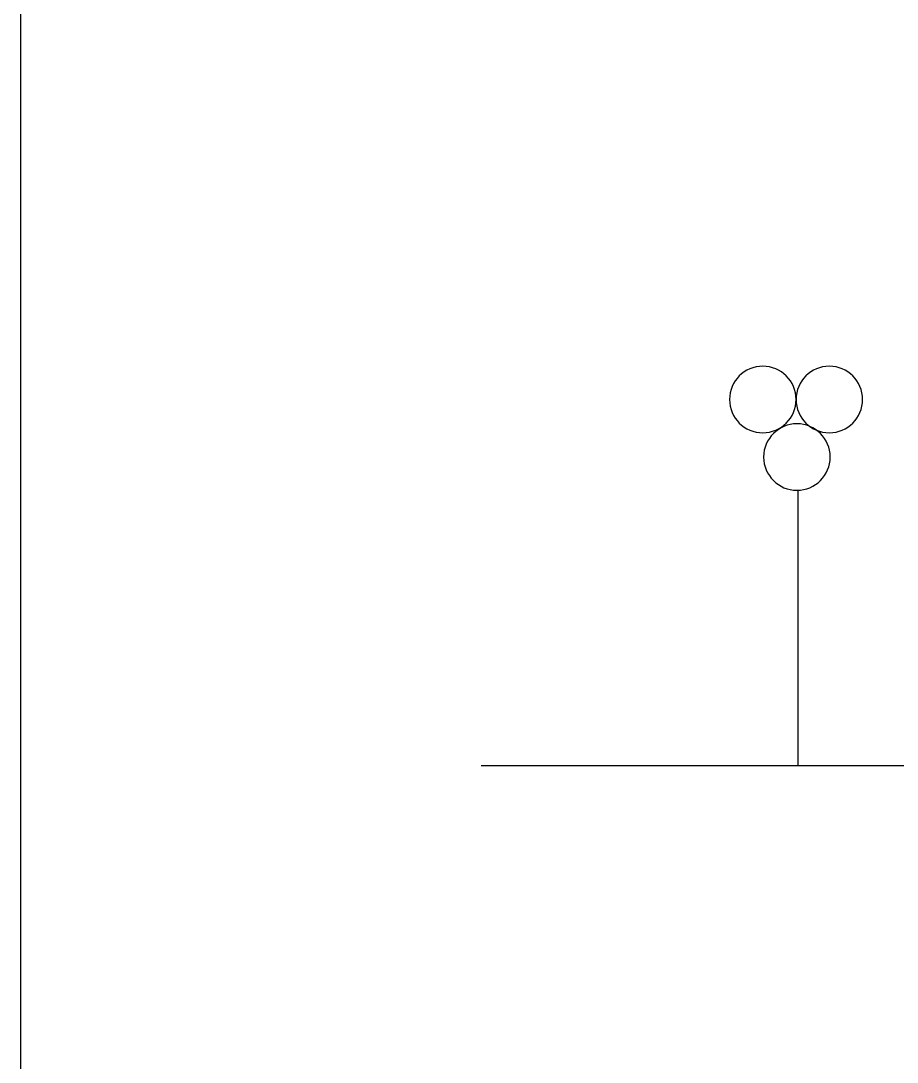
# Model space of a CAD drawing. Header units: millimetres. Extents: x 12 to 286, y 8 to 173.
# Drawn here: x 12.12 to 32.75, y 44.14 to 68.65 of the extents above; entities that cross this region are included whole.
import ezdxf

# ---------------------------------------------------------------- set-up
doc = ezdxf.new("R2010")
doc.units = ezdxf.units.MM
doc.layers.get('0').update_dxf_attribs({"linetype": 'CONTINUOUS'})

msp = doc.modelspace()

# ---------------------------------------------------------------- linework, layer by layer
at = {"color": 0}
for p, q in [((12.1212, 7.5213), (12.1212, 173.298)), ((30.4092, 57.6019), (30.4092, 51.1253)), ((22.9595, 51.1253), (159.272, 51.1253))]:
    msp.add_line(p, q, dxfattribs=at)
for points in [[(29.5837, 60.5222), (29.151, 60.5222), (28.801, 60.1719), (28.801, 59.7394)], [(30.3678, 59.7394), (30.3678, 60.1719), (30.0164, 60.5222), (29.5837, 60.5222)], [(31.1506, 60.5222), (30.7178, 60.5222), (30.3678, 60.1719), (30.3678, 59.7394)], [(31.9333, 59.7394), (31.9333, 60.1719), (31.5832, 60.5222), (31.1506, 60.5222)], [(28.801, 59.7394), (28.801, 59.3065), (29.151, 58.9566), (29.5837, 58.9566)], [(29.5837, 58.9566), (30.0164, 58.9566), (30.3678, 59.3065), (30.3678, 59.7394)], [(30.3678, 59.7394), (30.3678, 59.3065), (30.7178, 58.9566), (31.1506, 58.9566)], [(31.1506, 58.9566), (31.5832, 58.9566), (31.9333, 59.3065), (31.9333, 59.7394)], [(30.3885, 59.1675), (29.9558, 59.1675), (29.6044, 58.8176), (29.6044, 58.3847)], [(31.1712, 58.3847), (31.1712, 58.8176), (30.8212, 59.1675), (30.3885, 59.1675)], [(29.6044, 58.3847), (29.6044, 57.9519), (29.9558, 57.6019), (30.3885, 57.6019)], [(30.3885, 57.6019), (30.8212, 57.6019), (31.1712, 57.9519), (31.1712, 58.3847)]]:
    msp.add_open_spline(points, degree=3, dxfattribs=at)

doc.saveas('drawing.dxf')
